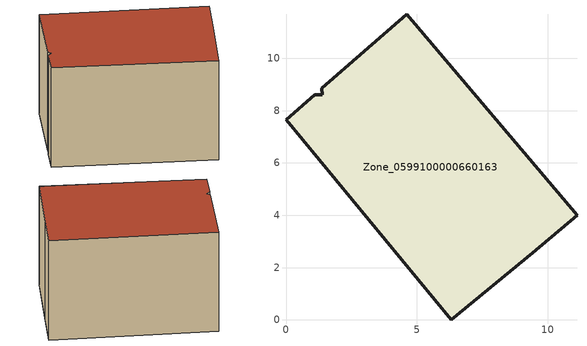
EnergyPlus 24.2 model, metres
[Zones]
Zone_0599100000660163
 floor ground (C_G): 1.39,8.6 1.36,8.85 4.61,11.69 11.12,4 9.42,2.57 6.31,0 0,7.65 1.1,8.61 z0
 wall outside (C_F): 6.31,0 9.42,2.57 11.12,4 4.61,11.69 1.36,8.85 1.39,8.6 1.1,8.61 0,7.65 6.31,0 z0:6.81
 roof outside (C_R): 1.39,8.6 1.1,8.61 0,7.65 6.31,0 9.42,2.57 11.12,4 4.61,11.69 1.36,8.85 z6.81
[BUILDING]
Pand.0599100000660163: North Axis=0; Terrain=City; Loads Convergence Tolerance Value=0.04; Temperature Convergence Tolerance Value=0.4; Solar Distribution=FullExterior; Maximum Number of Warmup Days=25; Minimum Number of Warmup Days=1
[Site:Location]
Rotterdam.The.Hague.AP_ZH_NLD Design_Conditions: Latitude=51.96; Longitude=4.45; Time Zone=1; Elevation=-4.5
[SITE:GROUNDTEMPERATURE:BUILDINGSURFACE]
18, 18, 18, 18, 18, 18, 18, 18, 18, 18, 18, 18
[MATERIAL] Thermal Absorptance=0.9; Solar Absorptance=0.7; Visible Absorptance=0.7
Name | Roughness | Thickness | Conductivity | Density | Specific Heat
G.TI.1946 | MediumSmooth | 0.15 | 1 | 540 | 1210
F.TI.1946 | Rough | 0.3 | 0.857143 | 1920 | 840
R.TI.1946 | MediumRough | 0.2 | 0.1 | 1500 | 1000
[CONSTRUCTION]
C_G: G.TI.1946
C_F: F.TI.1946
C_R: R.TI.1946
[ZONE]
Zone_0599100000660163: Type=1; Multiplier=1; Ceiling Height=Autocalculate; Volume=Autocalculate; Floor Area=autocalculate; Part of Total Floor Area=Yes
[ZONEINFILTRATION:DESIGNFLOWRATE]
Infil_Zone_0599100000660163: Zone or ZoneList or Space or SpaceList=Zone_0599100000660163; Schedule=AlwaysOn; Design Flow Rate Calculation Method=Flow/Area; Flow Rate per Floor Area=0.003; Constant Term Coefficient=1; Temperature Term Coefficient=0; Velocity Term Coefficient=0; Velocity Squared Term Coefficient=0
[HVACTEMPLATE:ZONE:IDEALLOADSAIRSYSTEM]
Zone_0599100000660163: Maximum Heating Supply Air Temperature=50; Minimum Cooling Supply Air Temperature=13; Maximum Heating Supply Air Humidity Ratio=0.0156; Minimum Cooling Supply Air Humidity Ratio=0.0077; Heating Limit=NoLimit; Cooling Limit=NoLimit; Dehumidification Control Type=ConstantSensibleHeatRatio; Cooling Sensible Heat Ratio=0.7; Dehumidification Setpoint=60; Humidification Control Type=None; Humidification Setpoint=30; Outdoor Air Method=None; Outdoor Air Flow Rate per Person=0.00944; Outdoor Air Flow Rate per Zone Floor Area=0; Outdoor Air Flow Rate per Zone=0; Demand Controlled Ventilation Type=None; Outdoor Air Economizer Type=NoEconomizer; Heat Recovery Type=None; Sensible Heat Recovery Effectiveness=0.7; Latent Heat Recovery Effectiveness=0.65
[ZONECONTROL:THERMOSTAT]
ThermostatControl_Zone_0599100000660163: Zone or ZoneList=Zone_0599100000660163; Control Type Schedule=DualSetpointControlType; Control 1=Thermostat_Zone_0599100000660163; Temperature Difference Between Cutout And Setpoint=0
[THERMOSTATSETPOINT:DUALSETPOINT]
Thermostat_Zone_0599100000660163: Heating Setpoint Temperature Schedule=HeatingSetpoint_Zone_0599100000660163; Cooling Setpoint Temperature Schedule=CoolingSetpoint_Zone_0599100000660163
[SCHEDULE:COMPACT]
HeatingSetpoint_Zone_0599100000660163: Through: 12/31, For: AllDays, Until: 24:00, 21
CoolingSetpoint_Zone_0599100000660163: Through: 12/31, For: AllDays, Until: 24:00, 24
DualSetpointControlType: Through: 12/31, For: AllDays, Until: 24:00, 4
AlwaysOn: Through: 12/31, For: AllDays, Until: 24:00, 1
